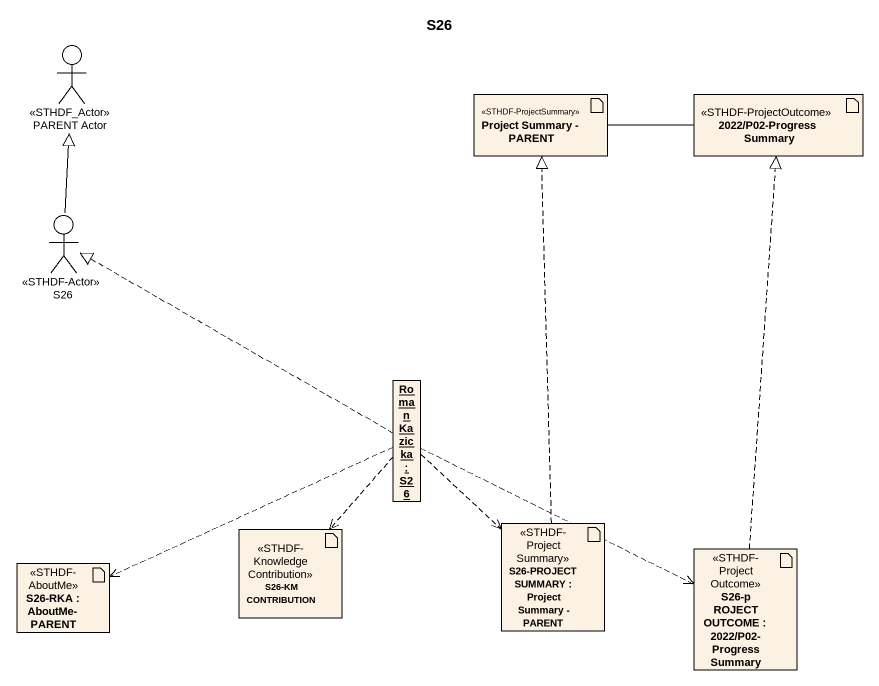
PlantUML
@startuml
title S26
allowmixing
hide circle
hide empty members
actor "PARENT Actor" as PARENT_Actor <<STHDF_Actor>>
artifact "Project Summary - PARENT" as Project_Summary_PARENT <<STHDF-ProjectSummary>>
artifact "2022/P02-Progress Summary" as a2022_P02_Progress_Summary <<STHDF-ProjectOutcome>>
actor S26 <<STHDF-Actor>>
object "Roman Kazicka : S26" as Roman_Kazicka
artifact "S26-KM CONTRIBUTION" as S26_KM_CONTRIBUTION <<STHDF-KnowledgeContribution>>
artifact "S26-PROJECT SUMMARY : Project Summary - PARENT" as S26_PROJECT_SUMMARY <<STHDF-ProjectSummary>>
artifact "S26-pROJECT OUTCOME : 2022/P02-Progress Summary" as S26_pROJECT_OUTCOME <<STHDF-ProjectOutcome>>
artifact "S26-RKA : AboutMe-PARENT" as S26_RKA <<STHDF-AboutMe>>
a2022_P02_Progress_Summary -left- Project_Summary_PARENT
S26 -up-|> PARENT_Actor
Roman_Kazicka .left.|> S26
Roman_Kazicka ..> S26_KM_CONTRIBUTION
Roman_Kazicka ..> S26_PROJECT_SUMMARY
Roman_Kazicka .right.> S26_pROJECT_OUTCOME
Roman_Kazicka .left.> S26_RKA
S26_PROJECT_SUMMARY .up.|> Project_Summary_PARENT
S26_pROJECT_OUTCOME .up.|> a2022_P02_Progress_Summary
@enduml
